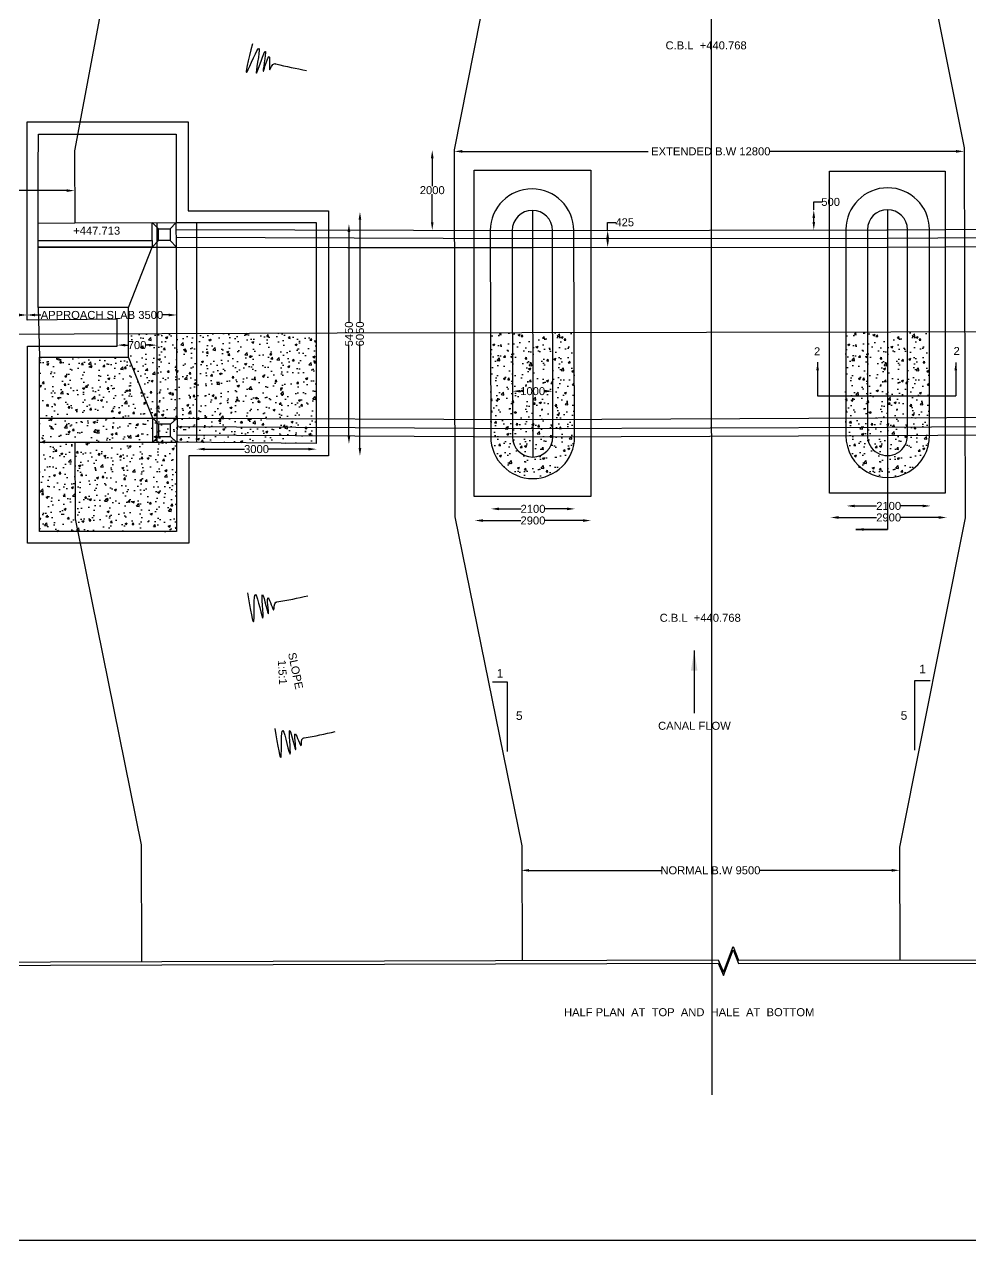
# Model space of a CAD drawing. Header units: inches. Extents: x -141464 to -54156, y -199535 to -140130.
# Drawn here: x -121614 to -97969, y -199535 to -169141 of the extents above; entities that cross this region are included whole.
import ezdxf

# ---------------------------------------------------------------- set-up
doc = ezdxf.new("R2010")
doc.units = ezdxf.units.IN
doc.header["$MEASUREMENT"] = 0
doc.styles.get("Standard").update_dxf_attribs({"font": 'arial.ttf'})
doc.dimstyles.new('ST100', dxfattribs={"dimtxt": 200, "dimasz": 200, "dimexe": 0, "dimexo": 300, "dimgap": 0.09, "dimtad": 0, "dimtih": 1, "dimtoh": 1, "dimdec": 0, "dimzin": 0, "dimdsep": 46, "dimtxsty": 'Standard', "dimcen": 0, "dimse1": 1, "dimse2": 1, "dimadec": 0, "dimazin": 0, "dimtfac": 1, "dimtdec": 0, "dimtofl": 0, "dimtmove": 0, "dimatfit": 3, "dimfxl": 2000, "dimtolj": 1, "dimtzin": 0, "dimarcsym": 0})
pattern_1 = [(50, (0, 0), (537.9451, -47.0641), [56.25, -618.75]), (355, (0, 0), (-104.0635, 564.1441), [45, -495]), (100.4514, (44.83, -3.9), (433.882, 517.0797), [47.8051, -525.8566]), (46.1842, (0, 150), (800.4308, -124.1393), [84.375, -928.125]), (96.6356, (66.7, 139.66), (700.997, 730.5884), [71.7077, -788.7848]), (351.1842, (0, 150), (700.9965, 730.589), [67.5, -742.5]), (21, (75, 112.5), (447.6803, -301.9642), [56.25, -618.75]), (326, (75, 112.5), (182.4865, 543.8625), [45, -495]), (71.4514, (112.3, 87.34), (630.167, 241.8979), [47.8051, -525.8566]), (37.5, (0, 0), (9.11989, 249.67039), [0, -489, 0, -502.5, 0, -496.875]), (7.5, (0, 0), (197.30215, 295.8088), [0, -286.5, 0, -477.75, 0, -189.375]), (327.5, (-167.25, 0), (400.36683, -16.91615), [0, -187.5, 0, -585, 0, -776.25]), (317.5, (-242.25, 0), (437.3896, 75.07874), [0, -243.75, 0, -388.5, 0, -551.25])]

# ---------------------------------------------------------------- blocks, each defined once
blk = doc.blocks.new('*D47')
at = {"color": 0, "lineweight": -2, "transparency": 16777216}
for p, q in [((-109001, -190281), (-105705, -190281)), ((-99943, -190281), (-103239, -190281))]:
    blk.add_line(p, q, dxfattribs=at)
at = {"color": 0, "transparency": 16777216}
for points in [[(-109001, -190248), (-109001, -190315), (-109201, -190281)], [(-99943, -190248), (-99943, -190315), (-99743, -190281)]]:
    blk.add_solid(points, dxfattribs=at)
at = {"layer": 'Defpoints', "color": 0, "transparency": 16777216}
for p in [(-109201, -190311), (-99743, -190281), (-99743, -190320)]:
    blk.add_point(p, dxfattribs=at)
at = {"color": 0, "transparency": 16777216, "insert": (-104472, -190281), "char_height": 200, "attachment_point": 5}
blk.add_mtext('\\A1;NORMAL B.W 9500', dxfattribs=at)
blk = doc.blocks.new('*D48')
at = {"color": 0, "lineweight": -2, "transparency": 16777216}
for p, q in [((-110671, -172316), (-106024, -172316)), ((-98332, -172316), (-102979, -172316))]:
    blk.add_line(p, q, dxfattribs=at)
at = {"color": 0, "transparency": 16777216}
for points in [[(-110671, -172282), (-110671, -172349), (-110871, -172316)], [(-98332, -172282), (-98332, -172349), (-98132, -172316)]]:
    blk.add_solid(points, dxfattribs=at)
at = {"layer": 'Defpoints', "color": 0, "transparency": 16777216}
for p in [(-110871, -172277), (-98132, -172244), (-98132, -172316)]:
    blk.add_point(p, dxfattribs=at)
at = {"color": 0, "transparency": 16777216, "insert": (-104501, -172316), "char_height": 200, "attachment_point": 5}
blk.add_mtext('\\A1; EXTENDED B.W 12800', dxfattribs=at)
blk = doc.blocks.new('*D49')
at = {"color": 0, "lineweight": -2, "transparency": 16777216}
for p, q in [((-132479, -176404), (-129056, -176404)), ((-121746, -176404), (-125169, -176404))]:
    blk.add_line(p, q, dxfattribs=at)
at = {"color": 0, "transparency": 16777216}
for points in [[(-132479, -176371), (-132479, -176437), (-132679, -176404)], [(-121746, -176371), (-121746, -176437), (-121546, -176404)]]:
    blk.add_solid(points, dxfattribs=at)
at = {"layer": 'Defpoints', "color": 0, "transparency": 16777216}
for p in [(-132679, -176459), (-121546, -176404), (-121546, -176404)]:
    blk.add_point(p, dxfattribs=at)
at = {"color": 0, "transparency": 16777216, "insert": (-127113, -176404), "char_height": 200, "attachment_point": 5}
blk.add_mtext('\\A1;STRAIGHT APPROACH 15000', dxfattribs=at)
blk = doc.blocks.new('*D50')
at = {"color": 0, "lineweight": -2, "transparency": 16777216}
for p, q in [((-121346, -176404), (-121198, -176404)), ((-118004, -176404), (-118152, -176404))]:
    blk.add_line(p, q, dxfattribs=at)
at = {"color": 0, "transparency": 16777216}
for points in [[(-121346, -176371), (-121346, -176437), (-121546, -176404)], [(-118004, -176371), (-118004, -176437), (-117804, -176404)]]:
    blk.add_solid(points, dxfattribs=at)
at = {"layer": 'Defpoints', "color": 0, "transparency": 16777216}
for p in [(-121546, -176404), (-117804, -176385), (-117804, -176404)]:
    blk.add_point(p, dxfattribs=at)
at = {"color": 0, "transparency": 16777216, "insert": (-119675, -176404), "char_height": 200, "attachment_point": 5}
blk.add_mtext('\\A1;APPROACH SLAB 3500', dxfattribs=at)
blk = doc.blocks.new('*D51')
at = {"color": 0, "lineweight": -2, "transparency": 16777216}
for p, q in [((-128991, -173296), (-125071, -173296)), ((-120553, -173296), (-124472, -173296))]:
    blk.add_line(p, q, dxfattribs=at)
at = {"color": 0, "transparency": 16777216}
for points in [[(-128991, -173263), (-128991, -173329), (-129191, -173296)], [(-120553, -173263), (-120553, -173329), (-120353, -173296)]]:
    blk.add_solid(points, dxfattribs=at)
at = {"layer": 'Defpoints', "color": 0, "transparency": 16777216}
for p in [(-129191, -173338), (-120353, -173293), (-120353, -173296)]:
    blk.add_point(p, dxfattribs=at)
at = {"color": 0, "transparency": 16777216, "insert": (-124772, -173296), "char_height": 200, "attachment_point": 5}
blk.add_mtext('\\A1;8925', dxfattribs=at)
blk = doc.blocks.new('*D52')
at = {"color": 0, "lineweight": -2, "transparency": 16777216}
for p, q in [((-119090, -177157), (-119016, -177157)), ((-118502, -177157), (-118576, -177157))]:
    blk.add_line(p, q, dxfattribs=at)
at = {"color": 0, "transparency": 16777216}
for points in [[(-119090, -177124), (-119090, -177190), (-119290, -177157)], [(-118502, -177124), (-118502, -177190), (-118302, -177157)]]:
    blk.add_solid(points, dxfattribs=at)
at = {"layer": 'Defpoints', "color": 0, "transparency": 16777216}
for p in [(-119290, -177179), (-118302, -177157), (-118302, -177178)]:
    blk.add_point(p, dxfattribs=at)
at = {"color": 0, "transparency": 16777216, "insert": (-118796, -177157), "char_height": 200, "attachment_point": 5}
blk.add_mtext('\\A1;700', dxfattribs=at)
blk = doc.blocks.new('*D55')
at = {"color": 0, "lineweight": -2, "transparency": 16777216}
for p, q in [((-117108, -179756), (-116110, -179756)), ((-114516, -179756), (-115514, -179756))]:
    blk.add_line(p, q, dxfattribs=at)
at = {"color": 0, "transparency": 16777216}
for points in [[(-117108, -179722), (-117108, -179789), (-117308, -179756)], [(-114516, -179722), (-114516, -179789), (-114316, -179756)]]:
    blk.add_solid(points, dxfattribs=at)
at = {"layer": 'Defpoints', "color": 0, "transparency": 16777216}
for p in [(-117308, -179689), (-114316, -179689), (-114316, -179756)]:
    blk.add_point(p, dxfattribs=at)
at = {"color": 0, "transparency": 16777216, "insert": (-115812, -179756), "char_height": 200, "attachment_point": 5}
blk.add_mtext('\\A1;3000', dxfattribs=at)
blk = doc.blocks.new('*D56')
at = {"color": 0, "lineweight": -2, "transparency": 16777216}
for p, q in [((-113503, -174327), (-113503, -176579)), ((-113503, -179427), (-113503, -177175))]:
    blk.add_line(p, q, dxfattribs=at)
at = {"color": 0, "transparency": 16777216}
for points in [[(-113536, -174327), (-113470, -174327), (-113503, -174127)], [(-113536, -179427), (-113470, -179427), (-113503, -179627)]]:
    blk.add_solid(points, dxfattribs=at)
at = {"layer": 'Defpoints', "color": 0, "transparency": 16777216}
for p in [(-113503, -174127), (-113502, -174127), (-113502, -179627)]:
    blk.add_point(p, dxfattribs=at)
at = {"color": 0, "transparency": 16777216, "insert": (-113503, -176877), "char_height": 200, "attachment_point": 5, "rotation": 90}
blk.add_mtext('\\A1;5450', dxfattribs=at)
blk = doc.blocks.new('*D57')
at = {"color": 0, "lineweight": -2, "transparency": 16777216}
for p, q in [((-113228, -174026), (-113228, -176577)), ((-113228, -179726), (-113228, -177175))]:
    blk.add_line(p, q, dxfattribs=at)
at = {"color": 0, "transparency": 16777216}
for points in [[(-113262, -174026), (-113195, -174026), (-113228, -173826)], [(-113262, -179726), (-113195, -179726), (-113228, -179926)]]:
    blk.add_solid(points, dxfattribs=at)
at = {"layer": 'Defpoints', "color": 0, "transparency": 16777216}
for p in [(-113231, -173826), (-113231, -179926), (-113228, -179926)]:
    blk.add_point(p, dxfattribs=at)
at = {"color": 0, "transparency": 16777216, "insert": (-113228, -176876), "char_height": 200, "attachment_point": 5, "rotation": 90}
blk.add_mtext('\\A1;6050', dxfattribs=at)
blk = doc.blocks.new('*D58')
at = {"color": 0, "lineweight": -2, "transparency": 16777216}
for p, q in [((-109218, -178308), (-109202, -178308)), ((-108609, -178308), (-108624, -178308))]:
    blk.add_line(p, q, dxfattribs=at)
at = {"color": 0, "transparency": 16777216}
for points in [[(-109218, -178275), (-109218, -178342), (-109418, -178308)], [(-108609, -178275), (-108609, -178342), (-108409, -178308)]]:
    blk.add_solid(points, dxfattribs=at)
at = {"layer": 'Defpoints', "color": 0, "transparency": 16777216}
for p in [(-109418, -178315), (-108409, -178308), (-108409, -178313)]:
    blk.add_point(p, dxfattribs=at)
at = {"color": 0, "transparency": 16777216, "insert": (-108913, -178308), "char_height": 200, "attachment_point": 5}
blk.add_mtext('\\A1;1000', dxfattribs=at)
blk = doc.blocks.new('*D59')
at = {"color": 0, "lineweight": -2, "transparency": 16777216}
for p, q in [((-109754, -181249), (-109204, -181249)), ((-108054, -181249), (-108604, -181249))]:
    blk.add_line(p, q, dxfattribs=at)
at = {"color": 0, "transparency": 16777216}
for points in [[(-109754, -181216), (-109754, -181282), (-109954, -181249)], [(-108054, -181216), (-108054, -181282), (-107854, -181249)]]:
    blk.add_solid(points, dxfattribs=at)
at = {"layer": 'Defpoints', "color": 0, "transparency": 16777216}
for p in [(-109954, -181252), (-107854, -181249), (-107854, -181252)]:
    blk.add_point(p, dxfattribs=at)
at = {"color": 0, "transparency": 16777216, "insert": (-108904, -181249), "char_height": 200, "attachment_point": 5}
blk.add_mtext('\\A1;2100', dxfattribs=at)
blk = doc.blocks.new('*D60')
at = {"color": 0, "lineweight": -2, "transparency": 16777216}
for p, q in [((-110156, -181540), (-109206, -181540)), ((-107656, -181540), (-108606, -181540))]:
    blk.add_line(p, q, dxfattribs=at)
at = {"color": 0, "transparency": 16777216}
for points in [[(-110156, -181507), (-110156, -181574), (-110356, -181540)], [(-107656, -181507), (-107656, -181574), (-107456, -181540)]]:
    blk.add_solid(points, dxfattribs=at)
at = {"layer": 'Defpoints', "color": 0, "transparency": 16777216}
for p in [(-110356, -181551), (-107456, -181540), (-107456, -181551)]:
    blk.add_point(p, dxfattribs=at)
at = {"color": 0, "transparency": 16777216, "insert": (-108906, -181540), "char_height": 200, "attachment_point": 5}
blk.add_mtext('\\A1;2900', dxfattribs=at)
blk = doc.blocks.new('*D61')
at = {"color": 0, "lineweight": -2, "transparency": 16777216}
for p, q in [((-111422, -172486), (-111422, -173184)), ((-111422, -174086), (-111422, -173389))]:
    blk.add_line(p, q, dxfattribs=at)
at = {"color": 0, "transparency": 16777216}
for points in [[(-111455, -172486), (-111388, -172486), (-111422, -172286)], [(-111455, -174086), (-111388, -174086), (-111422, -174286)]]:
    blk.add_solid(points, dxfattribs=at)
at = {"layer": 'Defpoints', "color": 0, "transparency": 16777216}
for p in [(-111422, -172286), (-111406, -172286), (-111406, -174286)]:
    blk.add_point(p, dxfattribs=at)
at = {"color": 0, "transparency": 16777216, "insert": (-111422, -173286), "char_height": 200, "attachment_point": 5}
blk.add_mtext('\\A1;2000', dxfattribs=at)
blk = doc.blocks.new('*D62')
at = {"color": 0, "lineweight": -2, "transparency": 16777216}
for p, q in [((-107039, -174289), (-107039, -174089)), ((-107039, -174089), (-106839, -174089)), ((-107039, -174514), (-107039, -174489))]:
    blk.add_line(p, q, dxfattribs=at)
at = {"color": 0, "transparency": 16777216}
for points in [[(-107072, -174489), (-107006, -174489), (-107039, -174289)], [(-107072, -174514), (-107006, -174514), (-107039, -174714)]]:
    blk.add_solid(points, dxfattribs=at)
at = {"layer": 'Defpoints', "color": 0, "transparency": 16777216}
for p in [(-107039, -174289), (-107039, -174289), (-107039, -174714)]:
    blk.add_point(p, dxfattribs=at)
at = {"color": 0, "transparency": 16777216, "insert": (-106613, -174089), "char_height": 200, "attachment_point": 5}
blk.add_mtext('\\A1;425', dxfattribs=at)
blk = doc.blocks.new('*D63')
at = {"color": 0, "lineweight": -2, "transparency": 16777216}
for p, q in [((-101889, -173779), (-101889, -173579)), ((-101889, -173579), (-101689, -173579)), ((-101889, -174079), (-101889, -173979))]:
    blk.add_line(p, q, dxfattribs=at)
at = {"color": 0, "transparency": 16777216}
for points in [[(-101922, -173979), (-101856, -173979), (-101889, -173779)], [(-101922, -174079), (-101856, -174079), (-101889, -174279)]]:
    blk.add_solid(points, dxfattribs=at)
at = {"layer": 'Defpoints', "color": 0, "transparency": 16777216}
for p in [(-101889, -173779), (-101889, -173779), (-101889, -174279)]:
    blk.add_point(p, dxfattribs=at)
at = {"color": 0, "transparency": 16777216, "insert": (-101468, -173579), "char_height": 200, "attachment_point": 5}
blk.add_mtext('\\A1;500', dxfattribs=at)
blk = doc.blocks.new('*D66')
at = {"color": 0, "lineweight": -2, "transparency": 16777216}
for p, q in [((-100868, -181176), (-100318, -181176)), ((-99168, -181176), (-99718, -181176))]:
    blk.add_line(p, q, dxfattribs=at)
at = {"color": 0, "transparency": 16777216}
for points in [[(-100868, -181143), (-100868, -181209), (-101068, -181176)], [(-99168, -181143), (-99168, -181209), (-98968, -181176)]]:
    blk.add_solid(points, dxfattribs=at)
at = {"layer": 'Defpoints', "color": 0, "transparency": 16777216}
for p in [(-101068, -181188), (-98968, -181176), (-98968, -181188)]:
    blk.add_point(p, dxfattribs=at)
at = {"color": 0, "transparency": 16777216, "insert": (-100018, -181176), "char_height": 200, "attachment_point": 5}
blk.add_mtext('\\A1;2100', dxfattribs=at)
blk = doc.blocks.new('*D67')
at = {"color": 0, "lineweight": -2, "transparency": 16777216}
for p, q in [((-101268, -181464), (-100319, -181464)), ((-98768, -181464), (-99718, -181464))]:
    blk.add_line(p, q, dxfattribs=at)
at = {"color": 0, "transparency": 16777216}
for points in [[(-101268, -181430), (-101268, -181497), (-101468, -181464)], [(-98768, -181430), (-98768, -181497), (-98568, -181464)]]:
    blk.add_solid(points, dxfattribs=at)
at = {"layer": 'Defpoints', "color": 0, "transparency": 16777216}
for p in [(-101468, -181469), (-98568, -181464), (-98568, -181469)]:
    blk.add_point(p, dxfattribs=at)
at = {"color": 0, "transparency": 16777216, "insert": (-100018, -181464), "char_height": 200, "attachment_point": 5}
blk.add_mtext('\\A1;2900', dxfattribs=at)

msp = doc.modelspace()

# ---------------------------------------------------------------- hatches: boundary and pattern name
h = msp.add_hatch()
h.set_pattern_fill('AR-CONC', color=256, scale=75, style=0)
h.set_pattern_definition(pattern_1)
h.paths.add_polyline_path([(-119009.1, -177461.3), (-121238.7, -177461.3), (-121238.7, -178981.9), (-118401.9, -178984.8)])
h.paths.add_polyline_path([(-118302.3, -176867.2), (-119009.1, -176870), (-119009.1, -177461.3), (-118401.9, -178984.8), (-118300.3, -178984.8)])
h.paths.add_polyline_path([(-117802, -176865.3), (-118302.3, -176867.2), (-118300.3, -178984.8), (-117791.5, -178984.8)])
h.paths.add_polyline_path([(-117309, -176863.4), (-117802, -176865.3), (-117791.5, -178984.8), (-117308.5, -178986.6)])
h.paths.add_polyline_path([(-114325.5, -176851.7), (-117309, -176863.4), (-117308.5, -178986.6), (-114325.5, -178997.4)])
h.paths.add_polyline_path([(-114325.5, -178997.4), (-117308.5, -178986.6), (-117308.5, -179204.1), (-114325.5, -179219.2)])
h.paths.add_polyline_path([(-114325.5, -179219.2), (-117308.5, -179204.1), (-117308.4, -179402.9), (-114325.5, -179420.3)])
h.paths.add_polyline_path([(-114325.5, -179420.3), (-117308.4, -179402.9), (-117308.4, -179585.4), (-114325.5, -179614.4)])
h.paths.add_polyline_path([(-117308.4, -179402.9), (-117798.8, -179400.1), (-117801.9, -179580.6), (-117308.4, -179585.4)])
h.paths.add_polyline_path([(-117308.5, -179204.1), (-117795.3, -179201.7), (-117798.8, -179400.1), (-117308.4, -179402.9)])
h.paths.add_polyline_path([(-117308.5, -178986.6), (-117791.5, -178984.8), (-117795.3, -179201.7), (-117308.5, -179204.1)])
h.paths.add_polyline_path([(-117791.5, -178984.8), (-117957.6, -179135.4), (-117957.6, -179438.8), (-117815.4, -179580.4), (-117801.9, -179580.4)])
h.paths.add_polyline_path([(-117957.6, -179438.8), (-118262.6, -179438.8), (-118299.8, -179476.8), (-118299.7, -179581), (-117815.4, -179580.4)])
h.paths.add_polyline_path([(-117957.6, -179135.4), (-118262.6, -179135.4), (-118262.6, -179438.8), (-117957.6, -179438.8)])
h.paths.add_polyline_path([(-117791.5, -178984.8), (-118300.3, -178984.8), (-118300.1, -179094.8), (-118262.6, -179135.4), (-117957.6, -179135.4)])
h.paths.add_polyline_path([(-118300.3, -178984.8), (-118401.9, -178984.8), (-118300.1, -179094.8)])
h.paths.add_polyline_path([(-118300.1, -179094.8), (-118401.9, -178984.8), (-118401.9, -179581.1), (-118299.8, -179476.8)])
h.paths.add_polyline_path([(-118262.6, -179135.4), (-118300.1, -179094.8), (-118299.8, -179476.8), (-118262.6, -179438.8)])
h.paths.add_polyline_path([(-118299.8, -179476.8), (-118401.9, -179581.1), (-118299.7, -179581)])
h.paths.add_polyline_path([(-118401.9, -178984.8), (-121238.7, -178981.9), (-121238.7, -179583.8), (-118401.9, -179581.1)])
h.paths.add_polyline_path([(-120347.6, -179583), (-121238.7, -179583.8), (-121238.7, -181816.5), (-120267.3, -181816.5), (-120332.4, -181493.5)])
h.paths.add_polyline_path([(-117815.4, -179580.4), (-118299.7, -179581), (-120347.6, -179583), (-120332.4, -181493.5), (-120267.3, -181816.5), (-117815.4, -181816.5)])
h.paths.add_polyline_path([(-119066, -177004.9), (-118526.4, -177004.9), (-118526.4, -177309.1), (-119066, -177309.1)], flags=9)
h = msp.add_hatch()
h.set_pattern_fill('AR-CONC', color=256, scale=75, style=0)
h.set_pattern_definition(pattern_1)
h.paths.add_polyline_path([(-109419.8, -176841.2), (-109965.5, -176842.2), (-109960.7, -179013.3), (-109416.4, -179015.2)])
h.paths.add_polyline_path([(-108916.1, -176840.2), (-109419.8, -176841.2), (-109416.4, -179015.2), (-108913, -179017.1)])
h.paths.add_polyline_path([(-108412, -176839.2), (-108916.1, -176840.2), (-108913, -179017.1), (-108907.2, -179017.1), (-108407.7, -179014.7)])
h.paths.add_polyline_path([(-107875.5, -176838.2), (-108412, -176839.2), (-108407.7, -179014.7), (-107865.9, -179012)])
h.paths.add_polyline_path([(-107865.9, -179012), (-108407.7, -179014.7), (-108407.3, -179245), (-107864.8, -179243.2)])
h.paths.add_polyline_path([(-108407.7, -179014.7), (-108907.2, -179017.1), (-108913, -179017.1), (-108912.7, -179246.5), (-108903, -179246.6), (-108407.3, -179245)])
h.paths.add_polyline_path([(-108913, -179017.1), (-109416.4, -179015.2), (-109416.1, -179244), (-108912.7, -179246.5)])
h.paths.add_polyline_path([(-109416.4, -179015.2), (-109960.7, -179013.3), (-109960.2, -179241.2), (-109416.1, -179244)])
h.paths.add_polyline_path([(-109416.1, -179244), (-109960.2, -179241.2), (-109959.8, -179445.6), (-109415.8, -179448.8)])
h.paths.add_polyline_path([(-108912.7, -179246.5), (-109416.1, -179244), (-109415.8, -179448.8), (-108915.9, -179451.7), (-108912.4, -179451.7)])
h.paths.add_polyline_path([(-108407.3, -179245), (-108903, -179246.6), (-108912.7, -179246.5), (-108912.4, -179451.7), (-108406.9, -179449.6)])
h.paths.add_polyline_path([(-107864.8, -179243.2), (-108407.3, -179245), (-108406.9, -179449.6), (-107863.9, -179447.4)])
h.paths.add_polyline_path([(-107863.9, -179447.4), (-108406.9, -179449.6, -0.9976484), (-109415.8, -179448.8), (-109959.8, -179445.6, 0.9969413)])
h.paths.add_polyline_path([(-108406.9, -179449.6), (-108912.4, -179451.7), (-108911.7, -179952.5, 0.4135242)], flags=17)
h.paths.add_polyline_path([(-108912.4, -179451.7), (-109415.8, -179448.8, 0.4135242), (-108911.7, -179952.5)], flags=17)
h.paths.add_polyline_path([(-109252.2, -178156.4), (-108574.4, -178156.4), (-108574.4, -178460.6), (-109252.2, -178460.6)], flags=9)
h = msp.add_hatch()
h.set_pattern_fill('AR-CONC', color=256, scale=75, style=0)
h.set_pattern_definition([(50, (8867.7, 0), (537.9451, -47.0641), [56.25, -618.75]), (355, (8867.7, 0), (-104.0635, 564.1441), [45, -495]), (100.4514, (8912.55, -3.9), (433.882, 517.0797), [47.8051, -525.8566]), (46.1842, (8867.7, 150), (800.4308, -124.1393), [84.375, -928.125]), (96.6356, (8934.4, 139.66), (700.997, 730.5884), [71.7077, -788.7848]), (351.1842, (8867.7, 150), (700.9965, 730.589), [67.5, -742.5]), (21, (8942.7, 112.5), (447.6803, -301.9642), [56.25, -618.75]), (326, (8942.7, 112.5), (182.4865, 543.8625), [45, -495]), (71.4514, (8980, 87.34), (630.167, 241.8979), [47.8051, -525.8566]), (37.5, (8867.72, 0), (9.1199, 249.67039), [0, -489, 0, -502.5, 0, -496.875]), (7.5, (8867.72, 0), (197.30215, 295.8088), [0, -286.5, 0, -477.75, 0, -189.375]), (327.5, (8700.47, 0), (400.36683, -16.91615), [0, -187.5, 0, -585, 0, -776.25]), (317.5, (8625.47, 0), (437.3896, 75.07874), [0, -243.75, 0, -388.5, 0, -551.25])])
h.paths.add_polyline_path([(-100552, -176841.2), (-101097.8, -176842.2), (-101093, -179013.3), (-100548.7, -179015.2)])
h.paths.add_polyline_path([(-100048.3, -176840.2), (-100552, -176841.2), (-100548.7, -179015.2), (-100045.3, -179017.1)])
h.paths.add_polyline_path([(-99544.2, -176839.2), (-100048.3, -176840.2), (-100045.3, -179017.1), (-100039.5, -179017.1), (-99540, -179014.7)])
h.paths.add_polyline_path([(-99007.8, -176838.2), (-99544.2, -176839.2), (-99540, -179014.7), (-98998.1, -179012)])
h.paths.add_polyline_path([(-98998.1, -179012), (-99540, -179014.7), (-99539.6, -179245), (-98997.1, -179243.2)])
h.paths.add_polyline_path([(-99540, -179014.7), (-100039.5, -179017.1), (-100045.3, -179017.1), (-100045, -179246.5), (-100035.3, -179246.6), (-99539.6, -179245)])
h.paths.add_polyline_path([(-100045.3, -179017.1), (-100548.7, -179015.2), (-100548.4, -179244), (-100045, -179246.5)])
h.paths.add_polyline_path([(-100548.7, -179015.2), (-101093, -179013.3), (-101092.5, -179241.2), (-100548.4, -179244)])
h.paths.add_polyline_path([(-100548.4, -179244), (-101092.5, -179241.2), (-101092.1, -179445.6), (-100548.1, -179448.8)])
h.paths.add_polyline_path([(-100045, -179246.5), (-100548.4, -179244), (-100548.1, -179448.8), (-100048.1, -179451.7), (-100044.7, -179451.7)])
h.paths.add_polyline_path([(-99539.6, -179245), (-100035.3, -179246.6), (-100045, -179246.5), (-100044.7, -179451.7), (-99539.2, -179449.6)])
h.paths.add_polyline_path([(-98997.1, -179243.2), (-99539.6, -179245), (-99539.2, -179449.6), (-98996.2, -179447.4)])
h.paths.add_polyline_path([(-98996.2, -179447.4), (-99539.2, -179449.6, -0.9976484), (-100548.1, -179448.8), (-101092.1, -179445.6, 0.9969413)])
h.paths.add_polyline_path([(-99539.2, -179449.6), (-100044.7, -179451.7), (-100044, -179952.5, 0.4135242)], flags=17)
h.paths.add_polyline_path([(-100044.7, -179451.7), (-100548.1, -179448.8, 0.4135242), (-100044, -179952.5)], flags=17)
h.paths.add_polyline_path([(-100384.5, -178156.4), (-99706.7, -178156.4), (-99706.7, -178460.6), (-100384.5, -178460.6)], flags=9)

# ---------------------------------------------------------------- linework, layer by layer
at = {"const_width": 15}
msp.add_lwpolyline([(-141456, -140137.1), (-54163.8, -140137.1), (-54163.8, -199527.1), (-141456, -199527.1)], close=True, dxfattribs=at)
for points in [[(-141456, -140137.1), (-54163.8, -140137.1), (-54163.8, -199527.1), (-141456, -199527.1)], [(-110371.4, -172783), (-107462.1, -172783), (-107462.1, -180937.8), (-110371.4, -180937.8)], [(-101497.5, -172807.9), (-98604.8, -172807.9), (-98604.8, -180859.2), (-101497.5, -180859.2)], [(-118264.2, -174250.6), (-117972, -174250.6), (-117972, -174542.5), (-118264.2, -174542.5)], [(-117957.6, -179135.4), (-118262.6, -179135.4), (-118262.6, -179438.8), (-117957.6, -179438.8)]]:
    msp.add_lwpolyline(points, close=True)
for points in [[(-104476.2, -140774.5), (-104437.2, -195891.9)], [(-117613.2, -155829.5), (-117613.5, -157669.9), (-120358.3, -172298.6), (-120349.1, -174100)], [(-109228.2, -155887.1), (-109239.3, -164025.7), (-110871.5, -172277.2), (-110857, -181446.3), (-109186, -189667.2), (-109177.1, -192531)], [(-99772.8, -155880.1), (-99780.7, -163982.6), (-98131.6, -172223.7), (-98107.8, -181470.4), (-99743.4, -189704.9), (-99742.5, -192524.1)], [(-121546, -176529.5), (-121546, -171578.7), (-117520.8, -171578.7), (-117520.8, -173799.5), (-114010.4, -173799.5), (-114010.4, -179926.2), (-117506.8, -179926.2), (-117506.8, -182107.3), (-121533.6, -182107.3), (-121533.6, -177179.4), (-119290.4, -177179.4), (-119290.4, -176507.2), (-121546, -176529.5)], [(-121260.1, -171888.3), (-117823.6, -171888.3), (-117823.6, -174094.9), (-114325.5, -174094.9), (-114325.5, -179614.4), (-117815.4, -179580.4), (-117815.4, -181816.5), (-121238.7, -181816.5), (-121238.7, -177461.3), (-119009.1, -177461.3), (-119009.1, -176214.3), (-121266.9, -176214.3), (-121266.9, -172776.7), (-121260.1, -171888.3)], [(-108920.3, -173789.1), (-108911.7, -179952.5)], [(-100048.3, -173772.2), (-100048.3, -181762.5), (-100842, -181762.5)], [(-121266.9, -174109), (-120349.1, -174100), (-117823.6, -174094.9)], [(-121266.9, -174707.5), (-117812.8, -174707.5), (-117823.6, -174094.9)], [(-121266.9, -174539.9), (-118418, -174539.9), (-118418.9, -174096.1)], [(-118418.9, -174096.1), (-118264.2, -174250.6)], [(-118304.9, -174095.9), (-118299.7, -179583.8)], [(-117972, -174250.6), (-117823.6, -174094.9)], [(-117309.6, -174094.9), (-117308.4, -179585.4)], [(-117820.5, -174270.7), (-108926.2, -174292.4), (-100060.6, -174275.2)], [(-100060.6, -174275.2), (-91199.9, -174223.2)], [(-100056.4, -174480.7), (-91195.1, -174429.7)], [(-118418.9, -174539.9), (-118418.9, -174707.5), (-121266.9, -174707.5)], [(-119009.1, -176214.3), (-118418.9, -174707.5), (-118264.2, -174542.5)], [(-117972, -174542.5), (-117812.8, -174707.5)], [(-117817.1, -174461.8), (-108922.4, -174490.1), (-100056.4, -174480.7)], [(-117812.8, -174707.5), (-113536.2, -174715.9), (-108921.4, -174715.5), (-100063.2, -174707.2)], [(-117791.5, -178984.8), (-117812.8, -174707.5)], [(-100063.2, -174707.2), (-91195.8, -174656.1)], [(-121266.9, -176214.3), (-121238.7, -177461.3)], [(-137897.7, -176943.7), (-113794.4, -176849.7), (-90739.2, -176804.9), (-72705.6, -176875.1)], [(-118262.6, -179135.4), (-118401.9, -178984.8), (-119009.1, -177461.3)], [(-121238.7, -178981.9), (-118401.9, -178984.8)], [(-118401.9, -179581.1), (-118401.9, -178984.8), (-117791.5, -178984.8), (-117801.9, -179580.4)], [(-117957.6, -179135.4), (-117791.5, -178984.8)], [(-117791.5, -178984.8), (-108907.2, -179017.1), (-91671.7, -178933.4), (-87683.9, -178924.1)], [(-91177.3, -179150), (-100055.3, -179217.7), (-108903, -179246.6), (-117795.3, -179201.7)], [(-121238.7, -179583.8), (-118299.7, -179581), (-117801.9, -179580.4)], [(-118681, -192560.6), (-118688.8, -189647.3), (-120332.4, -181493.5), (-120347.5, -179584.2)], [(-118262.6, -179438.8), (-118401.9, -179581.1)], [(-117815.4, -179580.4), (-117957.6, -179438.8)], [(-117798.8, -179400.1), (-108915.9, -179451.7), (-100052.8, -179415.7), (-91176.4, -179354)], [(-109919.7, -185572), (-109551.4, -185572), (-109551.4, -187315.2)], [(-98985.4, -185543.9), (-99372.9, -185543.9), (-99372.9, -187275)], [(-129304.1, -192593.6), (-104282, -192515.8), (-104141.1, -192826.2), (-103900.9, -192179.8), (-103769.6, -192525.4), (-82201.5, -192518.4)], [(-129304.1, -192677.2), (-104282, -192599.5), (-104141.1, -192909.9), (-103900.9, -192263.5), (-103769.6, -192609.1), (-82201.5, -192602.1)]]:
    msp.add_lwpolyline(points)
for points in [[(-101087.1, -174277.2), (-101085.8, -179419.9, 1.0052814), (-98994.6, -179408.4), (-98999.5, -174268.9, 0.9993005), (-101087.1, -174269.5, -0.9995571)], [(-109971.2, -174289.9), (-109959.8, -179445.6, 0.9969413), (-107863.9, -179447.4), (-107886.8, -174290.4, 0.9953184), (-109971.2, -174289.9, -0.5320053)], [(-109423.6, -174291.2), (-109415.8, -179448.8, 0.9976484), (-108406.9, -179449.6), (-108416.9, -174291.5, 0.9978295), (-109423.6, -174291.2, 1.2950474)], [(-100548.3, -174276.1), (-100549.4, -179417.7, 1.0057321), (-99548.2, -179412.2), (-99548.3, -174272.2, 0.999768), (-100548.3, -174272, 0.0002146)]]:
    msp.add_lwpolyline(points, format="xyb")
for points in [[(-115913.8, -169624.5), (-116048.3, -170328.6), (-115750, -169748.8), (-115815.9, -170364.1), (-115587.5, -169816.2), (-115642.1, -170314.1), (-115495.4, -169948.7), (-115478, -170278.6), (-115358.9, -170123.8), (-115332, -170128.1), (-114560.8, -170292.3)], [(-116035.2, -183342.8), (-115879.5, -184042.6), (-115835.5, -183391.9), (-115652.1, -183983), (-115659.7, -183389.4), (-115512.4, -183868.1), (-115522.5, -183474.6), (-115375.8, -183770.5), (-115327.8, -183581.2), (-115301.4, -183574.5), (-114528.3, -183419.5)], [(-115354.4, -186738.3), (-115198.7, -187438.1), (-115154.7, -186787.5), (-114971.2, -187378.5), (-114978.8, -186784.9), (-114831.5, -187263.7), (-114841.7, -186870.1), (-114695, -187166.1), (-114647, -186976.8), (-114620.6, -186970), (-113847.4, -186815)]]:
    msp.add_spline(points, degree=3)

# ---------------------------------------------------------------- texts
for s, height, p in [('     C.B.L  +440.768', 200, (-105980.6, -169767)), ('           +447.713', 200, (-121246.4, -174396.3)), ('2', 200, (-101883.5, -177412)), ('2', 200, (-98397, -177402.5)), ('     C.B.L  +440.768', 200, (-106128.5, -184069.9)), ('1', 213.8, (-109810.9, -185464.7)), ('1', 213.8, (-99255.5, -185358)), ('5', 213.8, (-109330.4, -186522.1)), ('5', 213.8, (-99718.6, -186518.4)), ('    CANAL FLOW', 200, (-106089.6, -186768.6)), ('     HALF PLAN  AT  TOP  AND  HALE  AT  BOTTOM', 200, (-108517.4, -193925.2))]:
    msp.add_text(s, height=height).set_placement(p)
for s, rotation, p in [(' 1:5:1', 273.3702, (-115285.9, -184950.7)), (' SLOPE', 281.57263, (-115041.4, -184782.9))]:
    msp.add_text(s, height=200, rotation=rotation).set_placement(p)

# ---------------------------------------------------------------- dimensions: what is measured, and where the dimension line sits
for base, p1, p2, text, picture, middle in [((-98131.5, -172315.5), (-110871.5, -172277.2), (-98131.5, -172244.5), ' EXTENDED B.W 12800', '*D48', (-104501.5, -172315.5)), ((-120353.2, -173296), (-129190.5, -173337.5), (-120353.2, -173292.5), '8925', '*D51', (-124771.9, -173296)), ((-121546, -176404), (-132679.4, -176459.4), (-121546, -176404), 'STRAIGHT APPROACH 15000', '*D49', (-127112.7, -176404)), ((-117804.4, -176404), (-121546, -176404), (-117804.4, -176385.4), 'APPROACH SLAB 3500', '*D50', (-119675.2, -176404)), ((-118302, -177157), (-119290.4, -177179.4), (-118302, -177178.4), '700', '*D52', (-118796.2, -177157)), ((-108409.1, -178308.5), (-109417.5, -178314.5), (-108409.1, -178312.6), '1000', '*D58', (-108913.3, -178308.5)), ((-114316.5, -179755.5), (-117307.5, -179689), (-114316.5, -179689), '3000', '*D55', (-115812, -179755.5)), ((-99743.2, -190281.3), (-109200.6, -190310.8), (-99743.2, -190320), 'NORMAL B.W 9500', '*D47', (-104471.9, -190281.3))]:
    dim = msp.add_linear_dim(base=base, p1=p1, p2=p2, text=text, dimstyle='ST100')
    dim.commit()
    dim.dimension.update_dxf_attribs({"geometry": picture, "text_midpoint": middle})
for base, p1, p2, picture, middle in [((-111421.5, -172286.4), (-111406.1, -174286.4), (-111406.1, -172286.4), '*D61', (-111421.5, -173286.4)), ((-101889, -173778.7), (-101889, -174278.7), (-101889, -173778.7), '*D63', (-101468.3, -173578.7)), ((-107039, -174288.8), (-107039, -174713.8), (-107039, -174288.8), '*D62', (-106613.2, -174088.8))]:
    dim = msp.add_linear_dim(base=base, p1=p1, p2=p2, angle=90, dimstyle='ST100')
    dim.commit()
    dim.dimension.update_dxf_attribs({"geometry": picture, "text_midpoint": middle})
for base, p1, p2, text, picture, middle in [((-113228.5, -179925.5), (-113231, -173826.5), (-113231, -179925.5), '6050', '*D57', (-113228.5, -176876)), ((-113502.9, -174127), (-113502.5, -179627), (-113502.5, -174127), '5450', '*D56', (-113502.9, -176877))]:
    dim = msp.add_linear_dim(base=base, p1=p1, p2=p2, angle=90, text=text, dimstyle='ST100', override={"dimtih": 0})
    dim.commit()
    dim.dimension.update_dxf_attribs({"geometry": picture, "text_midpoint": middle})
for base, p1, p2, picture, middle in [((-107854, -181249), (-109954, -181251.5), (-107854, -181251.5), '*D59', (-108904, -181249)), ((-98968, -181176), (-101068, -181187.5), (-98968, -181187.5), '*D66', (-100018, -181176)), ((-107456, -181540.5), (-110356, -181551), (-107456, -181551), '*D60', (-108906, -181540.5)), ((-98568.5, -181463.5), (-101468.5, -181469), (-98568.5, -181469), '*D67', (-100018.5, -181463.5))]:
    dim = msp.add_linear_dim(base=base, p1=p1, p2=p2, dimstyle='ST100')
    dim.commit()
    dim.dimension.update_dxf_attribs({"geometry": picture, "text_midpoint": middle})

# ---------------------------------------------------------------- leaders
for points, override in [([(-101793, -177584), (-101793, -178423.5), (-98342.5, -178423.5)], {"dimgap": 0.09, "dimtad": 0}), ([(-98342, -177588), (-98342, -178423.5)], {"dimgap": 0.09, "dimtad": 0}), ([(-100842, -181762.5), (-100048.3, -181762.5)], {"dimgap": 0.09, "dimtad": 0}), ([(-104876.8, -184787.8), (-104876.8, -186350.2)], {"dimasz": 500, "dimgap": 0.09, "dimtad": 0})]:
    msp.add_leader(points, dimstyle='ST100', override=override)

doc.saveas('drawing.dxf')
